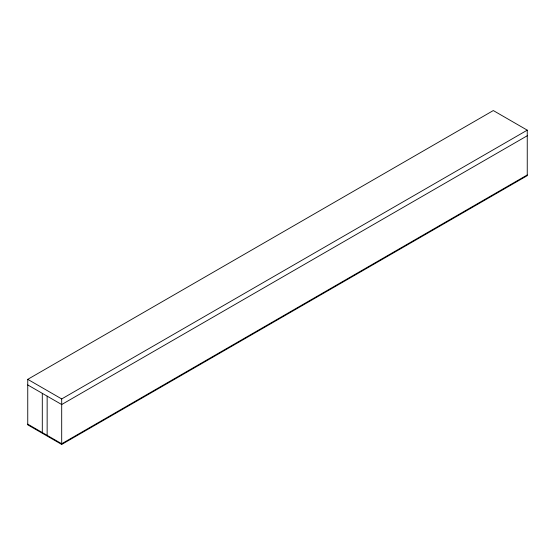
<?xml version="1.0" encoding="UTF-8"?>
<svg xmlns="http://www.w3.org/2000/svg" width="555" height="555" viewBox="0 0 555 555"><rect width="100%" height="100%" fill="white"/><g stroke="black" fill="none" stroke-linecap="round" stroke-linejoin="round"><path stroke-width="0.83" d="M27.75 379.342L493.305 110.556L527.25 130.161L527.25 175.657L61.695 444.444L27.75 424.839L27.75 379.342L61.695 398.941L527.25 130.161M527.25 135.76L61.695 404.539L27.75 384.941M527.25 174.957L61.695 443.743L27.75 424.145M61.695 398.941L61.695 444.444M47.147 396.145L47.147 435.342M42.298 393.342L42.298 432.539"/></g></svg>
